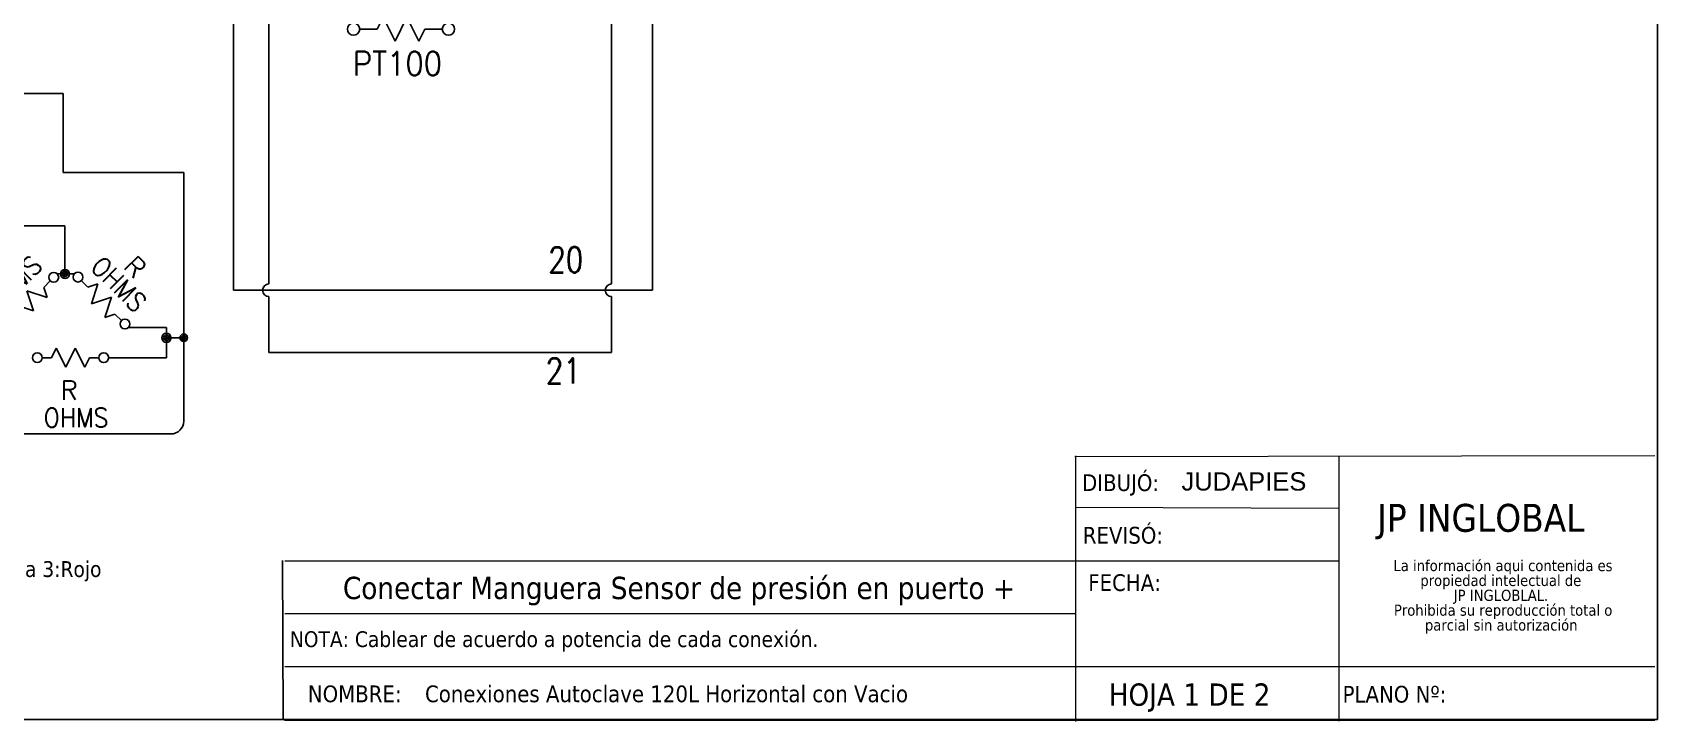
# Model space of a CAD drawing. Header units: inches. Extents: x 18.7 to 39.4, y 4.3 to 20.5.
# Drawn here: x 26.61 to 39.41, y 4.32 to 9.74 of the extents above; entities that cross this region are included whole.
import ezdxf
from ezdxf.enums import TextEntityAlignment as Align

# ---------------------------------------------------------------- set-up
doc = ezdxf.new("R2010")
doc.units = ezdxf.units.IN
doc.header["$MEASUREMENT"] = 0
doc.linetypes.add('CENTERX2', pattern=[20.32, 12.7, -2.54, 2.54, -2.54])
for name, color, linetype in [('CONTORNO', 179, 'Continuous'), ('DESC', 250, 'Continuous'), ('MISC', 7, 'Continuous'), ('SYMS', 7, 'Continuous'), ('TAGS', 150, 'Continuous'), ('WIRENO', 250, 'Continuous'), ('WIRES', 7, 'Continuous')]:
    doc.layers.add(name, color=color, linetype=linetype)
doc.styles.add('SLDTEXTSTYLE0', font='tahoma.ttf')
doc.styles.add('SLDTEXTSTYLE1', font='tahomabd.ttf')
doc.styles.get("Standard").update_dxf_attribs({"font": 'arial.ttf'})
doc.styles.add('WD', font='romans.shx')

# ---------------------------------------------------------------- blocks, each defined once
blk = doc.blocks.new('SW_NOTE_2')
at = {"layer": 'CONTORNO', "color": 0, "char_height": 1.0583, "attachment_point": 2, "style": 'SLDTEXTSTYLE0'}
for s, insert in [('La información aqui contenida es ', (10.29, 1.34)), ('propiedad intelectual de', (10.08, -0.07)), ('JP INGLOBLAL.', (10.1, -1.48)), ('Prohibida su reproducción total o ', (10.3, -2.89)), ('parcial sin autorización', (10.12, -4.3))]:
    blk.add_mtext(s, dxfattribs=dict(at, insert=insert))
blk = doc.blocks.new('HRE1T')
for p, q in [((-0.125, 0), (-0.188, 0)), ((-0.125, 0), (-0.094, 0.062)), ((-0.094, 0.062), (-0.031, -0.062)), ((-0.031, -0.062), (0.031, 0.062)), ((0.031, 0.062), (0.094, -0.062)), ((0.094, -0.062), (0.125, 0)), ((0.125, 0), (0.188, 0))]:
    blk.add_line(p, q)
for centre in [(-0.218, 0), (0.218, 0)]:
    blk.add_circle(centre, 0.0322)
at = {"style": 'WD'}
for tag, width, p in [('INST', 0.7, (0, 0.888)), ('LOC', 0.7, (0, 0.719)), ('DESC1', 0.7, (0, 0.562)), ('DESC2', 0.7, (0, 0.406)), ('RATING1', 0.9, (0.006, 0.094))]:
    blk.add_attdef(tag, text='', height=0.125, dxfattribs=dict(at, width=width)).set_placement(p, align=Align.CENTER)
blk.add_attdef('TAG1', text='', height=0.125, dxfattribs=at).set_placement((0, 0.25), align=Align.CENTER)
for tag, p, height, flags in [('FAMILY', (0.205, 0.152), 0.01, 9), ('X4TERM01', (-0.25, 0), 0.0125, 1), ('X1TERM02', (0.25, 0), 0.0125, 1)]:
    blk.add_attdef(tag, p, '', height=height, dxfattribs=dict(at, flags=flags))
at = {"linetype": 'Continuous', "style": 'WD', "flags": 9}
for tag, p in [('CAT', (0.23, 0.108)), ('ASSYCODE', (0.219, 0.062)), ('MFG', (0.228, 0.089))]:
    blk.add_attdef(tag, text='', height=0.01, dxfattribs=at).set_placement(p, align=Align.CENTER)
at = {"linetype": 'Continuous', "style": 'WD', "flags": 8}
blk.add_attdef('TERM01', text='', height=0.125, dxfattribs=at).set_placement((-0.312, -0.047), align=Align.TOP_RIGHT)
blk.add_attdef('TERM02', text='', height=0.125, dxfattribs=at).set_placement((0.312, -0.047), align=Align.TOP_LEFT)
at = {"style": 'WD', "width": 0.9}
blk.add_attdef('RATING2', text='', height=0.125, dxfattribs=at).set_placement((0.006, -0.125), align=Align.TOP_CENTER)
blk = doc.blocks.new('WDDOT')
for radius in [0.03, 0.0187, 0.00929]:
    blk.add_circle((0, 0), radius)
blk = doc.blocks.new('WD_WNV')
at = {"linetype": 'Continuous', "style": 'WD', "width": 0.8}
blk.add_attdef('WIRENO', text='', height=0.125, dxfattribs=at).set_placement((-0.05, 0), align=Align.MIDDLE_RIGHT)
at = {"style": 'WD', "flags": 1}
for tag, p in [('W01USER', (-0.062, 0.094)), ('W02USER', (-0.062, 0.086)), ('W03USER', (-0.062, 0.078)), ('W04USER', (-0.062, 0.07)), ('W05USER', (-0.062, 0.062)), ('W06USER', (-0.062, 0.055)), ('W07USER', (-0.062, 0.047)), ('W08USER', (-0.062, 0.039)), ('W09USER', (-0.062, 0.031)), ('W10USER', (-0.062, 0.023))]:
    blk.add_attdef(tag, text='', height=0.005, dxfattribs=at).set_placement(p, align=Align.CENTER)
blk = doc.blocks.new('VVR1TZR')
for p, q in [((0, 0.125), (0, 0.2168)), ((-0.0625, 0.0312), (0.0625, 0.0938)), ((0.0625, 0.0938), (0, 0.125)), ((-0.1406, -0.0312), (-0.1406, 0.0312)), ((-0.1406, 0.0312), (-0.0625, 0)), ((-0.0625, 0), (-0.1406, -0.0312)), ((0.0625, -0.0312), (-0.0625, 0.0312)), ((-0.0625, -0.0938), (0.0625, -0.0312)), ((0, -0.125), (-0.0625, -0.0938)), ((0, -0.125), (0, -0.2168))]:
    blk.add_line(p, q)
for centre in [(0, 0.249), (0, -0.249)]:
    blk.add_circle(centre, 0.0322)
at = {"style": 'WD', "width": 0.7}
for tag, p in [('INST', (0.1562, 0.5599)), ('LOC', (0.1562, 0.3903))]:
    blk.add_attdef(tag, text='', height=0.125, dxfattribs=at).set_placement(p, align=Align.TOP_LEFT)
at = {"linetype": 'Continuous', "style": 'WD', "flags": 8}
for tag, p in [('TERM01', (-0.0625, 0.2812)), ('TERM03', (-0.0781, 0.0469))]:
    blk.add_attdef(tag, text='', height=0.125, dxfattribs=at).set_placement(p, align=Align.RIGHT)
at = {"color": 7, "style": 'WD', "flags": 1}
for tag, p in [('X4TERM01', (-0.0312, 0.25)), ('X2TERM01', (0, 0.2812)), ('X1TERM01', (0.0312, 0.25)), ('X4TERM03', (-0.1406, 0)), ('X4TERM02', (-0.0312, -0.25)), ('X1TERM02', (0.0312, -0.25)), ('X8TERM02', (0, -0.2812))]:
    blk.add_attdef(tag, p, '', height=0.0125, dxfattribs=at)
at = {"style": 'WD'}
for tag, p, width in [('RATING1', (0.1562, 0.1091), 0.9), ('TAG1', (0.1531, -0.0472), 0.9), ('DESC1', (0.1562, -0.2034), 0.7), ('DESC2', (0.1562, -0.3597), 0.7)]:
    blk.add_attdef(tag, p, '', height=0.125, dxfattribs=dict(at, width=width))
at = {"style": 'WD', "flags": 9}
blk.add_attdef('FAMILY', text='', height=0.01, dxfattribs=at).set_placement((-0.2191, -0.0659), align=Align.CENTER)
at = {"linetype": 'Continuous', "style": 'WD', "flags": 9}
for tag, p in [('CAT', (-0.2211, -0.0835)), ('MFG', (-0.2211, -0.0986))]:
    blk.add_attdef(tag, text='', height=0.01, dxfattribs=at).set_placement(p, align=Align.MIDDLE)
blk.add_attdef('ASSYCODE', text='', height=0.01, dxfattribs=at).set_placement((-0.2188, -0.125), align=Align.CENTER)
at = {"linetype": 'Continuous', "style": 'WD', "flags": 8}
blk.add_attdef('TERM02', text='', height=0.125, dxfattribs=at).set_placement((-0.0625, -0.2812), align=Align.TOP_RIGHT)

msp = doc.modelspace()

# ---------------------------------------------------------------- linework, layer by layer
at = {"color": 7, "linetype": 'Continuous'}
for p, q in [((39.409, 4.331), (39.409, 20.516)), ((18.659, 4.331), (39.409, 4.331))]:
    msp.add_line(p, q, dxfattribs=at)
at = {"color": 7, "linetype": 'Continuous', "lineweight": 0}
for p, q in [((39.389, 6.408), (34.82, 6.4)), ((34.825, 6.408), (34.825, 4.316)), ((36.899, 6.408), (36.899, 4.319)), ((36.899, 5.993), (34.826, 6.001)), ((36.899, 5.578), (28.599, 5.578)), ((34.825, 5.163), (28.599, 5.163)), ((39.389, 4.748), (28.599, 4.748))]:
    msp.add_line(p, q, dxfattribs=at)
at = {"color": 7, "linetype": 'CENTERX2', "lineweight": 0}
msp.add_line((28.596, 4.327), (39.389, 4.327), dxfattribs=at)
at = {"layer": 'DESC'}
msp.add_line((28.586, 4.337), (28.582, 5.583), dxfattribs=at)
at = {"layer": 'WIRES'}
for p, q in [((31.495, 7.712), (31.495, 11.024)), ((31.172, 10.922), (31.172, 7.762)), ((28.196, 7.712), (28.196, 10.44)), ((28.474, 7.762), (28.474, 10.103)), ((25.752, 9.261), (26.853, 9.261)), ((26.853, 9.261), (26.853, 8.639)), ((26.853, 8.639), (27.803, 8.639)), ((27.803, 8.639), (27.803, 7.338)), ((24.568, 8.22), (26.868, 8.22)), ((26.868, 8.22), (26.868, 7.841)), ((26.807, 7.841), (26.942, 7.841)), ((28.196, 7.712), (31.495, 7.712)), ((28.474, 7.223), (28.474, 7.662)), ((31.172, 7.662), (31.172, 7.223)), ((27.667, 7.419), (27.367, 7.419)), ((27.667, 7.181), (27.667, 7.419)), ((27.803, 7.338), (27.667, 7.338)), ((27.803, 6.681), (27.803, 7.338)), ((27.212, 7.181), (27.667, 7.181)), ((31.172, 7.223), (28.474, 7.223)), ((23.725, 6.581), (27.703, 6.581))]:
    msp.add_line(p, q, dxfattribs=at)
for centre, radius, start, end in [((28.474, 7.712), 0.05, 90, 270), ((31.172, 7.712), 0.05, 90, 270), ((27.703, 6.681), 0.1, 270, 0)]:
    msp.add_arc(centre, radius, start, end, dxfattribs=at)

# ---------------------------------------------------------------- block references
at = {"layer": 'CONTORNO', "color": 7, "xscale": 0.083, "yscale": 0.083, "zscale": 0.083}
msp.add_blockref('SW_NOTE_2', (37.338, 5.477), dxfattribs=at)
at = {"layer": 'SYMS'}
ref = msp.add_blockref('VVR1TZR', (29.514, 9.769), dxfattribs=dict(at, xscale=1.5, yscale=1.5, zscale=1.5, rotation=270))
ref.add_attrib('TAG1', 'PT100', (29.136, 9.404), dxfattribs={"layer": 'TAGS', "color": 250, "height": 0.1875, "style": 'WD', "width": 0.9})
ref = msp.add_blockref('HRE1T', (26.595, 7.629), dxfattribs=dict(at, xscale=1.2, yscale=1.2, zscale=1.2, rotation=45))
ref.add_attrib('RATING1', 'OHMS', dxfattribs={"layer": 'MISC', "color": 250, "height": 0.15, "rotation": 45, "style": 'WD', "width": 0.9}).set_placement((26.52, 7.713), align=Align.CENTER)
ref.add_attrib('TAG1', 'R', dxfattribs={"layer": 'TAGS', "color": 250, "height": 0.15, "rotation": 45, "style": 'WD'}).set_placement((26.383, 7.841), align=Align.CENTER)
ref = msp.add_blockref('HRE1T', (27.155, 7.631), dxfattribs=dict(at, xscale=1.2, yscale=1.2, zscale=1.2, rotation=315))
ref.add_attrib('RATING1', 'OHMS', dxfattribs={"layer": 'MISC', "color": 250, "height": 0.15, "rotation": 315, "style": 'WD', "width": 0.9}).set_placement((27.239, 7.706), align=Align.CENTER)
ref.add_attrib('TAG1', 'R', dxfattribs={"layer": 'TAGS', "color": 250, "height": 0.15, "rotation": 315, "style": 'WD'}).set_placement((27.367, 7.843), align=Align.CENTER)
at = {"layer": 'SYMS', "xscale": 1.2, "yscale": 1.2, "zscale": 1.2}
for p in [(26.868, 7.841), (27.667, 7.338)]:
    msp.add_blockref('WDDOT', p, dxfattribs=at)
at = {"layer": 'SYMS'}
msp.add_blockref('WDDOT', (27.803, 7.338), dxfattribs=at)
ref = msp.add_blockref('HRE1T', (26.912, 7.181), dxfattribs=dict(at, xscale=1.2, yscale=1.2, zscale=1.2))
ref.add_attrib('RATING1', 'OHMS', dxfattribs={"layer": 'MISC', "color": 250, "height": 0.15, "rotation": 360, "style": 'WD', "width": 0.9}).set_placement((26.955, 6.634), align=Align.CENTER)
ref.add_attrib('TAG1', 'R', dxfattribs={"layer": 'TAGS', "color": 250, "height": 0.15, "rotation": 360, "style": 'WD'}).set_placement((26.9, 6.85), align=Align.CENTER)
at = {"layer": 'WIRENO'}
ref = msp.add_blockref('WD_WNV', (31.06, 7.99), dxfattribs=at)
ref.add_attrib('WIRENO', '20', dxfattribs={"linetype": 'Continuous', "height": 0.2, "style": 'WD', "width": 0.8}).set_placement((30.949, 7.953), align=Align.MIDDLE_RIGHT)
ref = msp.add_blockref('WD_WNV', (30.575, 7.145), dxfattribs=at)
ref.add_attrib('WIRENO', '21', dxfattribs={"linetype": 'Continuous', "height": 0.2, "style": 'WD', "width": 0.8}).set_placement((30.929, 7.078), align=Align.MIDDLE_RIGHT)

# ---------------------------------------------------------------- texts
at = {"insert": (35.66, 6.279), "char_height": 0.144, "attachment_point": 1}
msp.add_mtext_dynamic_manual_height_columns('JUDAPIES', width=1.27171, gutter_width=1, heights=[0], dxfattribs=at)
at = {"color": 7, "linetype": 'Continuous', "lineweight": 0, "attachment_point": 1, "style": 'SLDTEXTSTYLE0'}
for s, insert, char_height in [('REVISÓ:', (34.883, 5.849), 0.1318), ('CONEXIONES DC y AC TARJETA: Cable vehicular centelsa AWG#18 (Linea 1:Negro, Linea 2: Blanco, Linea 3:Rojo\\PGND:Negro, +VDC:Rojo, -VDC:Blanco)', (18.894, 5.579), 0.1245), ('FECHA:', (34.926, 5.476), 0.1318), ('NOTA: Cablear de acuerdo a potencia de cada conexión.', (28.639, 5.027), 0.1245), ('HOJA 1 DE 2', (35.087, 4.616), 0.17568), ('\\pi-0.39529,l0.52705,t1.0541;NOMBRE:^IConexiones Autoclave 120L Horizontal con Vacio', (28.649, 4.6), 0.13176), ('PLANO Nº:', (36.929, 4.597), 0.1318)]:
    msp.add_mtext(s, dxfattribs=dict(at, insert=insert, char_height=char_height))
at = {"layer": 'CONTORNO', "color": 7}
for s, insert, char_height, attachment_point, style in [('DIBUJÓ:  ', (34.877, 6.263), 0.1318, 1, 'SLDTEXTSTYLE0'), ('    Conectar Manguera Sensor de presión en puerto +', (31.571, 5.456), 0.17568, 2, 'SLDTEXTSTYLE1')]:
    msp.add_mtext(s, dxfattribs=dict(at, insert=insert, char_height=char_height, attachment_point=attachment_point, style=style))
at = {"layer": 'CONTORNO', "insert": (37.201, 6.03), "char_height": 0.2196, "attachment_point": 1, "style": 'SLDTEXTSTYLE1'}
msp.add_mtext('JP INGLOBAL', dxfattribs=at)

doc.saveas('drawing.dxf')
